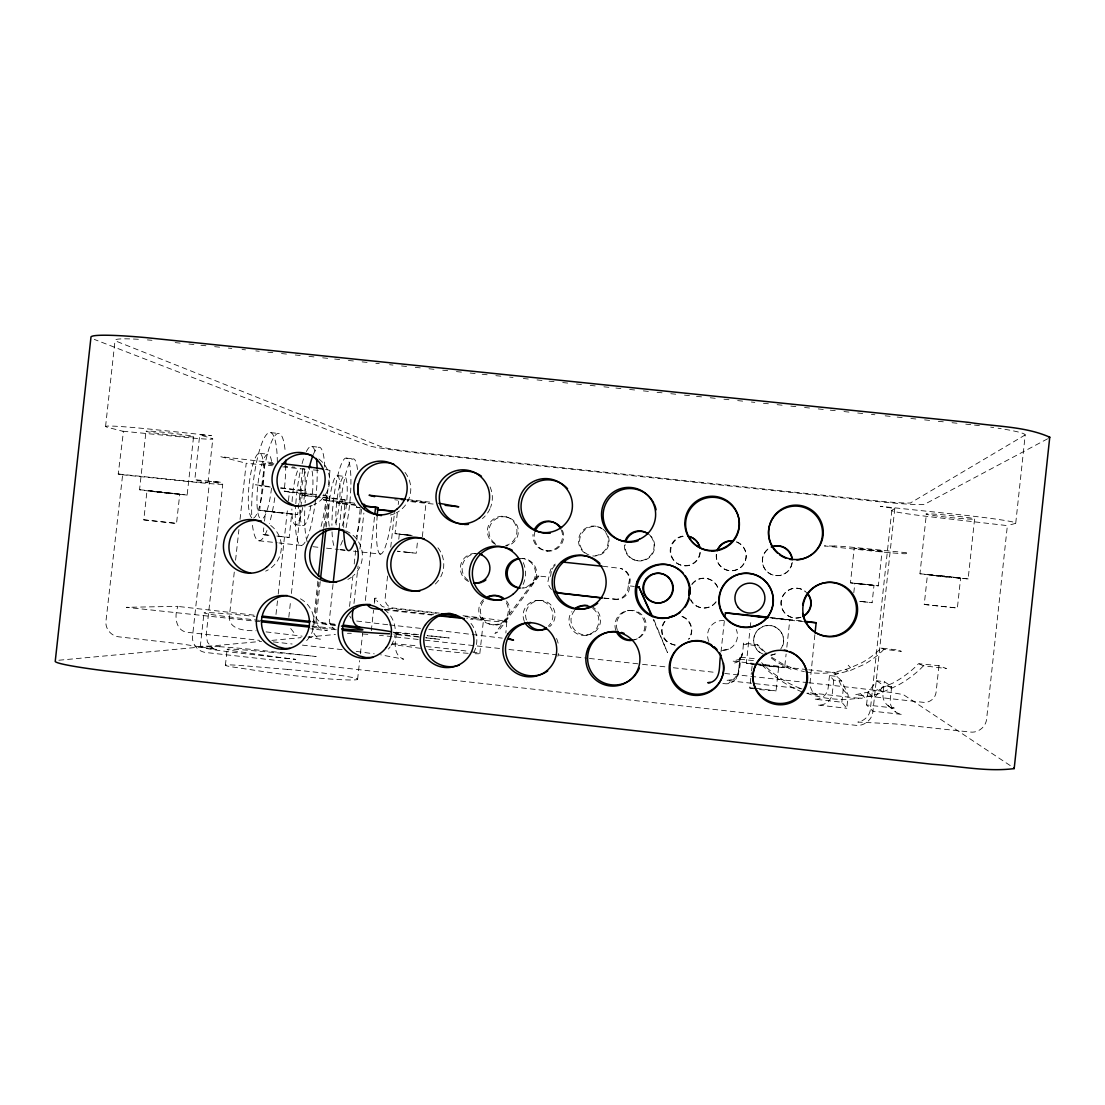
<?xml version="1.0" encoding="UTF-8"?>
<svg xmlns="http://www.w3.org/2000/svg" width="1105" height="1105" viewBox="0 0 1105 1105"><rect width="100%" height="100%" fill="white"/><g stroke="black" fill="none" stroke-linecap="round" stroke-linejoin="round"><path stroke-width="0.75" stroke-dasharray="5 3.75" d="M376.418 598.178L374.857 598.192L374.664 602.916M270.283 487.056L261.761 486.145L261.857 485.04A54.435 11.395 -84 0 1 274.358 436.475A54.435 11.395 -84 0 1 285.228 451.724M343.71 527.347A49.849 8.702 -84 0 1 344.636 505.607L345.174 499.999L304.607 495.648L304.704 494.626A49.794 9.544 -84 0 1 308.778 469.722M280.836 487.761L306.126 490.896L305.533 497.043A54.504 10.401 -84 0 0 305.118 502.789M355.893 505.261L340.616 503.618L340.699 502.692A45.885 8.108 -84 0 1 349.691 462.65A45.885 8.108 -84 0 1 357.509 469.832M720.985 652.005L724.3 621.355M722.863 683.387C737.933 686.854 740.889 667.903 740.24 657.144L738.223 673.346L740.24 657.144L755.212 658.787M765.309 652.364L757.629 644.616L743.513 643.069C742.657 649.947 743.582 661.343 734.438 663.028M755.903 664.989L746.331 663.442L750.019 629.339M750.198 627.64L751.124 619.118M753.569 688.788L749.729 687.987L751.386 672.627M751.566 670.928L752.312 664.105L754.066 664.105M759.508 689.589L776.055 690.915L778.638 667.019L762.022 664.809M760.558 665.569L784.633 667.682L786.111 654.022M786.843 647.199L789.799 619.891L775.42 618.151M814.868 634.726L809.772 685.68L812.299 691.385L817.355 695.086L815.131 694.272L818.045 694.976L807.714 693.042M829.496 675.583L828.142 688.056A12.597 12.542 25.2 0 1 814.274 699.147L841.844 702.214L846.789 708.277L848.212 695.073L841.679 681.012L837.01 676.412L829.496 675.583L833.736 680.128L841.679 681.012M833.736 680.128L832.314 693.318A13.315 13.246 25.5 0 1 817.659 705.018L846.789 708.277M861.499 584.117L850.463 582.832L854.206 548.191L882.08 551.174L878.337 585.843L866.431 584.655M841.844 702.214L843.184 689.727L837.01 676.412M853.806 592.75L854.814 583.302L859.98 583.785M860.464 601.424L872.107 602.708L873.986 585.374L869.594 584.821M866.555 704.962L867.908 692.476L876.79 680.818L884.318 681.647L891.68 686.55L890.257 699.755A13.384 13.288 20.4 0 0 902.122 714.438L872.909 711.192L866.555 704.962L894.194 708.043A12.652 12.569 20.2 0 1 882.978 694.147L884.318 681.647M891.818 510.344L870.367 709.327C869.925 715.267 864.58 721.013 857.853 722.076L895.078 723.927L970.383 732.062C978.132 733.071 985.84 727.007 986.599 719.189L1007.373 525.621L938.242 517.679A59.269 2.472 5.8 0 1 891.818 510.344L894.788 508.507L880.284 506.311L956.032 514.308A65.361 2.735 5.8 0 1 1015.357 523.425L1007.373 525.621M894.788 508.507L872.881 711.786C872.052 719.949 864.041 726.358 855.905 725.322L206.11 652.53C198.099 651.812 191.621 644.091 192.56 636.052L209.549 481.324L221.29 482.305L194.798 479.736L199.729 434.845L211.4 435.591L153.581 429.486A64.366 2.597 6.6 0 0 108 427.428L123.456 431.433L118.221 474.004L122.627 474.874L105.956 621.217C105.072 628.869 111.287 636.149 118.884 636.839L182.132 644.035L216.359 649.464L209.688 647.958L214.784 649.27L211.428 647.489L212.243 647.972L207.409 642.102L206.221 634.629L222.727 484.322M938.49 576.009L919.954 573.744L926.377 514.005M949.651 576.672L960.604 578.122L957.386 608.04L924.25 604.449L927.468 574.559L936.86 575.318M938.946 665.693L936.101 692.241C935.465 698.346 929.512 703.07 923.421 702.338L855.242 694.755L875.547 690.584L893.075 683.001A109.257 108.746 7.6 0 0 916.128 666.205L918.545 663.691L938.946 665.693L946.433 668.553L923.49 665.763L918.545 663.691M935.99 575.857L968.146 578.923L974.582 519.101A24.31 1.008 5.8 0 0 940.424 514.585A24.31 1.008 5.8 0 0 936.501 515.952A24.31 1.008 5.8 0 0 974.582 519.101M1015.744 523.093L1025.219 434.914A65.347 5.152 5.5 0 0 998.077 428.201M105.569 426.461L115.058 340.285M193.555 436.737A23.951 0.967 6.6 0 1 157.449 433.34A23.951 0.967 6.6 0 1 158.347 431.765A23.951 0.967 6.6 0 1 193.555 436.737L187.146 495.068L151.399 491.394L139.548 489.736L145.998 431.185M167.808 492.65L179.742 494.239L176.524 523.425L143.788 519.847L147.02 490.579L187.146 495.068M260.034 621.673L126.343 607.322L177.988 606.327C174.148 615.098 175.239 631.217 187.739 632.35L259.606 640.361M207.989 482.65L212.795 438.975M200.267 646.743L203.997 612.874M234.274 572.086L229.412 616.3C228.39 630.43 246.719 630.693 256.208 630.789M235.572 560.194L238.929 529.585M240.047 519.378L246.208 463.257L272.438 465.771M225.392 665.307L227.133 649.409M277.935 512.582L259.689 510.372L264.855 463.244L273.902 463.769M268.971 535.276L263.045 534.599L263.777 527.859M264.523 521.132L265.628 511.035L269.952 511.394M275.988 614.449L277.479 600.871M278.225 594.076L287.714 507.513M288.46 500.717L289.386 492.236L316.21 494.93M278.75 536.353L289.151 537.444L291.72 513.936L282.811 512.775M277.604 512.61L297.632 514.599L302.784 467.608M288.806 617.225L290.67 600.277M291.402 593.495L300.698 508.756M300.878 507.057L302.729 490.109M317.867 581.23L312.839 627.212C312.176 631.963 315.339 637.267 320.298 639.215L308.889 637.115M323.641 528.439L329.981 470.55M318.862 582.294L315.505 612.874C314.621 624.532 329.649 624.96 337.55 624.947M324.994 526.229L327.784 500.745L354.525 503.466M320.229 581.617L316.127 619.132C315.533 625.402 321.431 630.278 327.315 630.651L310.574 628.786M326.21 527.057L329.566 496.352L323.13 495.289M333.033 584.379L329.304 621.093L330.934 625.983L334.359 629.201M339.18 528.245L342.343 499.336L318.42 496.767M349.553 606.438L352.896 575.885M354.208 563.992L355.686 550.414M356.805 540.221L360.327 507.955M353.973 603.51L358.075 565.981M359.954 548.923L363.863 513.093M374.471 517.209L365.603 598.261A9.434 9.351 -85.8 0 0 365.658 600.719M357.592 679.395L359.65 660.597M360.396 653.759L362.647 633.248M371.308 630.706L373.545 610.167M374.305 603.33L374.857 598.192M387.579 576.037L385.175 598.123A8.964 8.881 -85.9 0 0 393.035 607.999L439.265 613.095M390.742 547.168L394.637 511.518M405.273 534.848L395.051 533.618L397.303 513.079M398.228 504.515L398.615 501.09M398.767 539.226L399.319 534.102L402.814 534.419M396.612 633.027C394.817 641.839 392.883 655.237 403.67 659.188L380.59 654.782M408.242 552.417L397.455 551.215L416.212 553.26L417.718 539.585M422.345 536.643L426.074 502.485L406.958 500.013M479.832 653.525L483.562 619.214M506.767 621.88L505.869 632.999M551.478 589.49A12.832 12.79 -84.2 0 1 547.956 581.465L550.138 571.133A12.763 12.721 -82.8 0 1 555.276 564.075M550.58 576.423L551.326 571.271M628.344 585.774L627.681 590.139A12.859 12.832 -87.2 0 1 616.203 599.38L617.709 599.338A12.707 12.694 -87.4 0 0 629.063 590.208L630.182 579.835A12.707 12.694 -84.6 0 0 621.065 568.467L620.278 568.315A12.79 12.763 -84.6 0 1 629.463 579.738L628.344 585.774L634.339 586.423M327.784 500.745L323.337 499.791L323.447 498.825A49.794 9.544 -84 0 0 323.931 494.073M326.514 495.648L325.809 501.477A54.504 10.401 -84 0 1 320.008 530.372M360.423 508.01L356.514 507.154L356.625 506.256M289.386 492.236L284.123 491.103L284.261 490.054A54.435 11.395 -84 0 0 285.725 464.791M315.505 500.303L315.008 504.308A49.78 9.71 -84 0 1 306.997 538.315M741.524 657.213L742.367 653.566L739.148 659.409L732.726 661.121L754.425 663.525M743.513 643.069L743.251 644.16L757.698 645.748L765.544 653.69M736.013 679.009L738.057 673.636L734.59 678.29L728.319 683.553M1025.219 434.914L910.465 502.955A37.708 1.74 5.9 0 1 876.569 500.855L418.436 452.498A37.114 1.699 6.4 0 1 382.551 447.249L115.707 341.003A64.366 4.89 7 0 1 140.238 339.401M537.817 575.926L494.902 633.593L497.374 632.281L502.844 625.361L538.909 576.023L537.817 575.926L549.296 577.155M891.68 686.55L883.724 685.666L874.331 697.987L867.908 692.476M881.017 648.055L883.959 649.284L901.321 651.342L897.536 649.975L881.017 648.055L879.152 650.002A84.256 83.911 8.2 0 1 861.389 662.959L847.922 668.815L836.886 671.674M883.959 649.284L882.052 651.259A86.204 85.859 8.1 0 1 863.875 664.533L850.132 670.583L834.731 674.506L832.604 672.42L808.763 669.782M923.49 665.763L921.004 668.345A112.558 112.033 7.6 0 1 897.26 685.653L879.318 693.553L860.892 698.429M1047.581 438.823L924.194 504.488A51.783 2.39 5.9 0 1 877.646 501.601L418.615 453.119A50.968 2.334 6.4 0 1 369.415 445.937L94.298 339.401M635.983 639.27L637.281 638.787M483.327 599.587A14.862 14.779 -88.7 0 0 484.805 622.308L491.918 625.099L499.501 623.924A14.862 14.779 -88.7 0 0 505.082 601.01M771 655.362L774.757 654.271A15.028 14.973 23.3 0 0 777.064 653.014M728.582 649.188L720.916 650.362A14.987 14.959 32.1 0 0 736.234 629.463M732.076 679.755L726.303 680.431L801.912 688.829M586.189 635.278L588.026 634.85M122.931 431.226L180.308 436.848A43.399 1.74 6.6 0 0 211.69 438.395L199.729 434.845M749.729 687.987L753.582 688.042M778.638 667.019L758.9 665.169M627.654 610.706L629.035 610.54M806.774 693.208L811.553 694.838A112.558 112.033 7.6 0 0 850.408 699.161L860.505 698.056M495.786 625.016L497.291 624.836M746.331 663.442L754.577 663.898M58.869 660.238L261.581 641.342M271.885 640.389L301.085 637.654M307.964 637.019L335.45 634.463M118.221 474.004L175.571 479.902A43.413 0.953 6.4 0 0 206.842 482.277L194.798 479.736M122.103 474.736L179.107 480.606A58.385 1.285 6.4 0 0 221.262 483.824L209.549 481.324M347.467 633.331L348.918 633.276A50.996 1.782 6 0 1 351.321 633.317M882.08 551.174L854.206 548.191M535.732 600.65L538.107 600.595M539.613 600.554L541.947 600.498M139.548 489.736L163.623 492.043M179.742 494.239L171.399 493.534M426.074 502.485L407.427 500.689M617.709 599.338L603.786 598.219M919.954 573.744L968.146 578.923M960.604 578.122L951.115 577.335M789.799 619.891L770.765 617.985M259.689 510.372L276.029 512.029M291.72 513.936L281.319 512.941M850.463 582.832L867.356 584.794M873.986 585.374L868.779 584.89M395.051 533.618L404.927 534.64M392.551 643.649L418.049 645.873M393.753 632.723L419.237 635.016M143.788 519.847L176.524 523.425M924.25 604.449L957.386 608.04M292.286 466.945L295.007 467.194M263.045 534.599L270.2 535.345M739.742 659.257L753.969 660.638M426.171 646.618L429.417 646.908A36.907 1.381 6.1 0 1 468.879 651.398M427.359 635.762L430.605 636.066A36.907 1.202 6.1 0 1 449.169 637.972L427.027 635.513M756.29 688.263L776.055 690.915M755.889 664.008L784.633 667.682M803.487 621.673L770.945 618.234M175.184 342.591L180.336 343.13M188.914 344.014L194.052 344.539M200.917 345.243L207.768 345.962M214.632 346.666L221.497 347.371M228.348 348.075L231.788 348.434M242.064 349.498L245.503 349.843M255.794 350.907L259.219 351.266M267.797 352.15L272.935 352.675M281.513 353.559L286.665 354.097M295.228 354.981L300.38 355.506M308.958 356.39L314.096 356.929M322.674 357.813L327.812 358.338M334.677 359.042L341.528 359.747M348.393 360.465L355.257 361.169M362.109 361.874L368.973 362.578M375.838 363.296L379.264 363.642M389.554 364.705L392.979 365.064M401.557 365.948L406.695 366.473M415.273 367.357L422.138 368.062M428.989 368.766L435.853 369.484M442.718 370.189L447.857 370.714M456.434 371.598L461.572 372.136M470.15 373.02L475.302 373.545M482.153 374.25L489.018 374.968M495.869 375.672L501.021 376.197M509.598 377.081L513.024 377.44M523.314 378.504L528.452 379.029M537.03 379.913L542.182 380.452M549.033 381.156L555.898 381.86M562.749 382.565L569.614 383.269M576.479 383.988L581.617 384.512M590.194 385.396L595.333 385.935M603.91 386.819L609.062 387.344M615.913 388.048L622.778 388.753M629.629 389.471L634.781 389.996M643.359 390.88L648.497 391.405M657.074 392.303L662.213 392.827M670.79 393.712L675.942 394.236M684.506 395.12L689.658 395.659M696.523 396.363L703.374 397.068M710.239 397.772L715.377 398.311M723.955 399.195L729.093 399.72M737.67 400.604L742.822 401.143M751.386 402.027L754.826 402.372M763.403 403.256L768.541 403.795M777.119 404.679L782.257 405.204M790.835 406.088L795.987 406.626M804.551 407.51L809.703 408.035M818.28 408.919L823.418 409.458M830.283 410.162L837.134 410.867M843.999 411.571L849.137 412.11M857.715 412.994L862.867 413.519M871.431 414.403L874.87 414.762M885.16 415.825L890.298 416.35M897.163 417.055L904.014 417.759M910.879 418.477L916.017 419.002M924.595 419.886L929.747 420.411M938.311 421.295L943.463 421.834M952.04 422.718L957.179 423.243M270.697 432.635L279.247 433.533M311.859 446.475L319.704 447.304M346.583 458.147L353.807 458.92M939.637 575.47L946.004 576.133M942.109 576.534L948.339 577.183M270.09 511.311L279.8 512.361M259.772 453.34L268.322 454.252M272.673 462.636L220.682 456.683L246.208 463.257M282.7 466.863L292.949 467.954A46.617 1.533 6.5 0 0 306.803 469.335M337.357 475.62L344.58 476.379M433.146 504.046L417.773 502.402A37.114 0.898 6.3 0 1 408.298 501.352M280.532 488.161L306.126 490.896M284.123 491.103L316.348 494.557M322.895 495.648L329.566 496.352M316.707 496.587L299.51 494.515L304.607 495.648M323.337 499.791L355.465 503.245M347.26 504.032L336.307 502.665L355.589 504.93M356.514 507.154L359.94 507.513M403.201 534.406L410.107 535.373M861.403 583.882L865.063 584.269M965.756 424.127L974.292 425.052A65.347 5.152 5.5 0 1 982.69 426.06M864.856 584.296L868.668 584.669M860.187 584.02L863.944 584.379M406.668 534.779L410.273 535.165M407.179 535.096L410.742 535.483M295.367 524.765L303.198 525.621M602.847 566.23L621.065 568.467M859.635 601.382L862.093 601.645M862.977 601.7L872.107 602.708M258.832 540.759L277.258 542.762M278.93 542.942L304.428 545.773M312.908 546.699L319.704 547.431M326.5 548.177L338.392 549.461M340.078 549.655L348.572 550.566M339.981 549.696L345.036 550.249M353.476 551.16L380.465 554.088A45.94 7.39 -83.9 0 0 391.861 515.938M603.731 597.998L615.582 599.297M284.358 466.117L287.632 466.476M269.054 486.504L255.628 484.791L261.761 486.145M169.286 493.438L157.076 492.07M276.858 536.063L289.151 537.444M407.911 552.334L416.212 553.26M770.323 617.364L802.161 620.955M436.351 613.289L415.908 611.037A36.907 0.829 6.1 0 0 389.001 608.316L382.22 606.507L376.722 600.568M433.602 614.684L405.093 611.535A36.907 0.829 6.1 0 1 383.891 609.021M384.112 609.794L431.917 615.071M756.096 663.704L791.152 667.586L783.542 664.478L770.696 656.702M807.175 669.602L791.291 667.848L797.244 669.879A84.256 83.911 8.2 0 0 804.385 671.633M387.731 624.726L354.829 620.817M389.443 624.919L421.972 628.51M428.823 629.27L502.25 638.138M254.053 615.167L177.601 606.383M312.204 621.604L325.878 623.123A88.151 2.859 6 0 1 337.398 624.436M312.936 622.764L319.746 623.524A53.634 1.74 6 0 1 337.205 625.568M418.519 634.574L413.408 634.008A36.907 1.202 6.1 0 0 394.803 632.101M419.278 637.102L402.496 635.237A36.907 1.202 6.1 0 1 393.159 634.16M425.991 637.847L439.403 639.325A36.907 1.202 6.1 0 1 425.674 637.709M259.399 620.375L246.028 618.897A53.717 1.727 5.9 0 1 211.994 614.587L206.193 613.551A53.731 1.727 5.9 0 1 218.472 613.151L229.136 613.979A53.717 1.727 5.9 0 1 255.034 616.397M418.173 639.436L398.504 637.267A50.996 1.782 6 0 0 379.402 635.361M425.024 640.196L502.084 648.746M508.935 649.505L556.892 654.823M558.605 655.016L587.722 658.249M589.435 658.442L640.803 664.133M642.516 664.326L666.495 666.992M673.346 667.752L716.151 672.503M724.714 673.442L806.912 682.572M808.625 682.752L857.535 688.194A51.811 1.823 6.4 0 1 903.697 694.852L1012.277 766.925M858.792 698.263L806.83 692.49M867.328 584.559L878.337 585.843M409.775 535.165L412.179 535.428M403.712 534.71L407.648 535.11M266.07 631.894L302.121 636.162M273.294 641.895L292.121 643.994M302.383 645.127L342.964 649.754M279.441 512.402L297.632 514.599M859.234 583.868L854.814 583.302M274.606 512.195L265.628 511.035M403.118 534.599L399.319 534.102M934.65 575.567L927.468 574.559M155.128 491.711L147.02 490.579M834.676 672.738L838.46 673.207M356.211 651.398L374.236 653.829M418.312 636.756L393.2 633.4M420.439 648.331L391.999 644.436M273.446 464.777L264.855 463.244M523.577 558.619L522.237 558.398A14.862 14.807 -82.9 0 1 522.886 587.874M754.066 664.492L752.312 664.105M546.119 550.801L547.334 551.05M337.978 503.037L340.616 503.618M342.343 499.336L345.174 499.999M674.879 645.279L667.682 642.461A14.945 14.931 52.1 0 1 664.45 621.59M633.828 559.752L634.519 559.959M507.54 517.251L508.963 517.706M800.393 688.387C785.738 682.876 772.478 673.884 761.607 662.655M598.786 527.03L599.697 527.43M790.987 669.285L777.658 662.572L768.859 656.342M802.161 691.951C787.036 685.777 773.196 676.481 761.815 664.727M887.771 685.597L891.79 688.318M876.79 680.818L883.724 685.666M293.806 632.461L288.999 626.397M879.055 689.271L882.854 692.144M845.836 669.409L848.046 671.191M888.089 705.667L895.672 711.938M860.892 694.064L864.649 697.545M835.96 674.271L833.888 672.254L826.347 673.097A84.256 83.911 8.2 0 1 805.835 671.895M843.184 689.727L848.212 695.073M848.198 665.21L850.588 667.793M349.719 616.093L350.934 618.082M787.312 666.094L788.197 668M653.911 619.739L667.517 652.668L653.248 619.546M757.629 644.616L757.698 645.748M463.036 615.72A60.637 1.367 6.1 0 1 506.974 621.673A60.637 1.367 6.1 0 1 470.44 619.118M465.053 616.521A36.907 0.829 6.1 0 1 466.835 618.137M472.042 651.867A36.907 1.381 6.1 0 1 475.122 653.718M468.161 653.317A36.907 1.381 6.1 0 1 428.809 649.409M325.533 469.459A46.617 1.533 6.5 0 1 327.398 470.854M318.323 470.329A46.617 1.533 6.5 0 1 309.331 469.57M313.337 454.528A49.794 9.544 -84 0 1 324.829 468.796M380.576 554.102A45.94 7.39 -83.9 0 1 377.206 515.814M346.031 527.679A45.871 8.246 -84 0 0 348.821 511.311L349.525 505.496A45.871 8.246 -84 0 0 346.418 458.105A45.871 8.246 -84 0 0 333.337 501.905L332.743 507.982A45.871 8.246 -84 0 0 331.914 525.345M342.55 540.552A45.871 8.246 -84 0 1 340.091 546.229M333.821 545.483A45.871 8.246 -84 0 1 331.983 530.483M147.393 339.912A64.366 4.89 7 0 1 151.965 340.285M592.736 608.385A14.973 14.931 84.2 0 1 595.968 629.325A14.973 14.931 84.2 0 1 575.097 632.557A14.973 14.931 84.2 0 1 571.865 611.618M615.775 630.347A15 14.973 74.1 0 1 625.955 611.065A15 14.973 74.1 0 1 644.588 622.405A15 14.973 74.1 0 1 632.226 640.361M524.378 621.452A14.959 14.904 88.8 0 1 530.469 602.529A14.959 14.904 88.8 0 1 549.889 606.41A14.959 14.904 88.8 0 1 548.301 626.245M437.939 547.79A26.658 26.465 -82.3 0 1 441.53 553.743M442.055 555.028A26.658 26.465 -82.3 0 1 439.417 579.117M438.63 580.263A26.658 26.465 -82.3 0 1 433.851 585.291M345.589 530.87A26.603 26.34 -81.9 0 1 350.202 533.218M352.978 535.262A26.603 26.34 -81.9 0 1 353.545 575.498M351.404 577.238A26.603 26.34 -81.9 0 1 347.854 579.421M318.862 459.003A26.561 26.271 -76.6 0 1 313.848 504.736M312.259 505.386A26.561 26.271 -76.6 0 1 308.944 506.38M681.896 616.493A14.945 14.931 52.1 0 1 688.553 639.27M708.844 641.494A14.987 14.959 32.1 0 1 724.176 620.609M759.839 652.627A15.028 14.973 23.3 0 1 756.331 632.032A15.028 14.973 23.3 0 1 776.843 627.985A15.028 14.973 23.3 0 1 781.539 648.345M397.607 500.109A37.114 0.898 6.3 0 1 394.761 499.75M495.648 544.447A14.862 14.779 -76.3 0 1 491.352 521.021A14.862 14.779 -76.3 0 1 514.93 523.563A14.862 14.779 -76.3 0 1 505.689 545.525M561.299 529.986A14.876 14.821 -74.8 0 1 550 550.704A14.876 14.821 -74.8 0 1 533.011 534.419M584.628 552.956A14.89 14.862 -71.9 0 1 581.423 532.14A14.89 14.862 -71.9 0 1 602.197 528.894M605.761 532.624A14.89 14.862 -71.9 0 1 595.678 555.635M650.817 536.491A14.918 14.89 -63.8 0 1 643.4 560.152A14.918 14.89 -63.8 0 1 624.408 544.254M699.976 552.39A14.945 14.931 -32.1 0 1 683.954 565.677A14.945 14.931 -32.1 0 1 670.21 550.055A14.945 14.931 -32.1 0 1 685.432 535.856M736.579 541.795A14.973 14.945 -5.7 0 1 745.557 559.904A14.973 14.945 -5.7 0 1 728.278 570.415A14.973 14.945 -5.7 0 1 716.275 554.144M792.257 562.321A15.014 14.973 0.9 0 1 770.13 573.854A14.931 14.89 0.9 0 1 767.837 549.323M767.906 549.047A15.014 14.973 0.9 0 0 770.13 573.854A14.931 14.89 0.9 0 0 792.036 562.5M801.001 617.336A15.042 14.987 11.9 0 1 781.276 600.871A15.042 14.987 11.9 0 1 805.006 591.051M715.888 601.935A14.959 14.945 20.7 0 1 690.708 600.291M691.744 584.283A14.959 14.945 20.7 0 1 718.347 589.545M468.603 581.562A14.848 14.766 -82.4 0 1 475.454 553.398M384.485 609.601A26.644 26.41 -88.6 0 1 390.921 645.721M390.134 646.867A26.644 26.41 -88.6 0 1 388.394 649.022M270.684 525.441A26.534 26.216 -81.7 0 1 265.67 571.147M407.469 499.557A33.661 0.815 6.3 0 1 432.608 502.499M300.45 598.799A26.575 26.285 -87 0 1 304.207 642.848M556.533 638.428A26.769 26.644 83.3 0 1 558.481 645.14M558.453 653.511A26.769 26.644 83.3 0 1 557.859 656.26M470.992 623.4A26.713 26.534 88.6 0 1 473.893 652.364M523.273 562.597A26.727 26.589 -83 0 1 521.905 586.852M490.109 486.987A26.686 26.52 -73.5 0 1 490.551 507.416M490.026 508.687A26.686 26.52 -73.5 0 1 482.429 518.577M404.983 472.388A26.631 26.396 -75.4 0 1 396.225 512.858M394.982 513.452A26.631 26.396 -75.4 0 1 388.366 515.413M648.621 534.157A14.835 14.807 -63.7 0 1 653.179 552.666A14.835 14.807 -63.7 0 1 635.748 560.387A14.835 14.807 -63.7 0 1 625.154 544.558M700.294 552.638A14.848 14.848 -31.6 0 1 685.224 565.898A14.848 14.848 -31.6 0 1 670.721 552.058A14.848 14.848 -31.6 0 1 683.249 536.381M736.676 542.113A14.89 14.862 -5.6 0 1 745.613 560.111A14.89 14.862 -5.6 0 1 728.43 570.553A14.89 14.862 -5.6 0 1 716.51 554.379M774.646 653.925A14.931 14.89 23.2 0 1 770.903 655.016M763.223 654.174A14.931 14.89 23.2 0 1 755.212 633.69A14.931 14.89 23.2 0 1 776.345 627.557A14.931 14.89 23.2 0 1 780.669 649.105M675.348 644.989A14.862 14.848 51.9 0 1 667.641 618.634M682.31 616.369A14.862 14.848 51.9 0 1 688.94 639.008M506.518 600.982A14.779 14.697 -88.7 0 1 504.267 621.756A14.779 14.697 -88.7 0 1 483.603 619.491A14.779 14.697 -88.7 0 1 485.855 598.717M494.943 543.411A14.766 14.697 -76.3 0 1 494.446 519.985A14.766 14.697 -76.3 0 1 517.099 525.51A14.766 14.697 -76.3 0 1 505.869 546.077M552.127 569.199A12.694 12.652 -82.8 0 1 556.437 564.268M562.417 530.359A14.793 14.738 -74.8 0 1 549.268 551.133A14.793 14.738 -74.8 0 1 535.193 531.022M588.993 555.042A14.807 14.766 -71.8 0 1 581.092 534.723A14.807 14.766 -71.8 0 1 602.004 528.563M603.081 529.281A14.807 14.766 -71.8 0 1 605.858 531.947M608.33 536.45A14.807 14.766 -71.8 0 1 592.75 555.967M800.724 617.198A14.945 14.904 11.9 0 1 782.409 609.49A14.945 14.904 11.9 0 1 787.934 590.471A14.945 14.904 11.9 0 1 807.534 593.758M716.123 601.894A14.876 14.862 20.5 0 1 690.515 599.103M692.117 584.338A14.876 14.862 20.5 0 1 718.803 590.844M519.737 558.702A14.779 14.71 -82.9 0 1 536.671 572.335A14.779 14.71 -82.9 0 1 521.657 588.095M468.064 580.305A14.766 14.683 -82.4 0 1 478.341 553.716M617.281 629.974A14.835 14.807 73.8 0 1 627.35 610.899A14.835 14.807 73.8 0 1 645.79 622.101A14.835 14.807 73.8 0 1 633.566 639.864M591.106 606.396A14.821 14.779 84.1 0 1 598.413 627.889A14.821 14.779 84.1 0 1 576.037 631.342A14.821 14.779 84.1 0 1 576.506 608.648M526.408 619.974A14.793 14.738 88.7 0 1 534.033 601.852A14.793 14.738 88.7 0 1 552.845 607.349A14.793 14.738 88.7 0 1 549.586 626.756M251.774 517.789A32.639 7.072 -84 0 1 252.078 467.401A32.639 7.072 -84 0 1 263.888 469.224A32.639 7.072 -84 0 1 253.597 518.065M303.82 468.299A29.863 5.926 -84 0 1 303.53 502.678M302.701 507.485A29.863 5.926 -84 0 1 295.712 524.778A29.863 5.926 -84 0 1 291.872 508.977M292.079 501.615A29.863 5.926 -84 0 1 298.516 468.589M329.276 526.242A27.515 5.028 -84 0 1 332.149 485.648A27.515 5.028 -84 0 1 339.912 484.183A27.515 5.028 -84 0 1 334.995 525.151M362.854 633.98A50.996 1.782 6 0 1 367.924 634.367M990.66 427.11A65.347 5.152 5.5 0 1 993.699 427.538M336.224 524.93A27.528 4.945 -84 0 1 340.16 483.797A27.528 4.945 -84 0 1 347.205 487.706A27.528 4.945 -84 0 1 341.431 527.817M259.537 517.748A32.639 6.962 -84 0 1 260.518 469.183A32.639 6.962 -84 0 1 272.037 465.039M271.499 488.189A32.639 6.962 -84 0 1 261.208 519.129M393.159 632.129A88.151 2.859 6 0 1 393.587 633.828M336.279 629.767A88.151 2.859 6 0 1 311.237 627.281M334.166 628.289A53.634 1.74 6 0 1 310.878 626.052M277.341 462.332A54.421 11.603 -84 0 0 267.355 433.685A54.421 11.603 -84 0 0 253.1 484.101L252.41 491.352A54.421 11.603 -84 0 0 251.885 518.176M274.8 497.733A54.421 11.603 -84 0 1 269.33 523.59M266.968 530.497A54.421 11.603 -84 0 1 252.313 523.742M307.218 541.795A54.504 10.401 -84 0 1 304.952 505.62M361.584 509.308A49.849 8.702 -84 0 1 356.169 536.947M306.375 451.572A49.78 9.71 -84 0 1 315.809 454.597M317.121 467.981A49.78 9.71 -84 0 1 315.781 498.01M305.104 542.072A49.78 9.71 -84 0 1 295.615 506.919M295.822 503.673A49.78 9.71 -84 0 1 296.071 500.385L296.706 493.769A49.78 9.71 -84 0 1 300.795 468.879M302.107 463.603A49.78 9.71 -84 0 1 304.441 456.144M312.08 471.034A29.863 5.829 -84 0 1 312.093 497.195M310.864 505.952A29.863 5.829 -84 0 1 303.792 525.552A29.863 5.829 -84 0 1 299.8 509.833M300.007 502.471A29.863 5.829 -84 0 1 306.403 469.432M738.762 670.749L737.491 676.329L738.762 670.749M834.192 546.05L824.385 545.911L866.348 550.401A37.708 0.925 6 0 0 905.63 553.702L908.448 552.928L869.815 549.005A34.2 0.829 6 0 0 834.192 546.05M219.895 646.729L214.826 646.439A53.717 2.486 5.8 0 0 202.464 647.613L208.237 648.801A53.717 2.486 5.8 0 0 242.244 653.387L295.726 659.367A53.648 2.5 5.9 0 1 270.476 656.19L235.738 651.163A26.852 1.243 5.8 0 1 245.835 650.072L289.165 653.842A53.648 2.5 5.9 0 1 316.141 656.522L265.007 650.817A53.717 2.486 5.8 0 0 225.489 647.116L219.895 646.729M287.452 669.409L244.108 665.776A26.852 1.423 5.8 0 0 233.97 667.171L268.695 672.379A53.648 2.873 5.8 0 0 337.301 679.478A53.648 2.873 5.8 0 0 351.266 677.268A53.648 2.873 5.8 0 0 287.48 669.409"/><path stroke-width="1.5" d="M363.918 505.828L377.965 507.637L377.454 512.789A45.94 7.39 -83.9 0 0 377.206 515.814M720.612 655.417C718.678 664.133 721.772 677.462 711.689 682.116L707.794 682.71L710.322 682.71M724.852 616.245L725.681 612.833L768.873 617.212M815.048 633.013L816.153 622.764L806.125 621.424M1014.183 768.597L1049.75 437.193C1024.832 426.116 995.439 426.71 968.615 422.359L145.777 337.605A88.4 6.713 7 0 0 90.955 337.301L55.25 661.163A88.483 5.124 5.6 0 0 109.05 671.315L932.04 764.259C959.195 766.083 987.152 772.091 1014.183 768.597L1013.713 767.878M318.42 576.119L323.461 530.151M320.602 578.205L325.837 530.455M333.227 582.68L339.18 528.245M353.42 608.634C351.5 615.305 351.57 624.96 359.76 627.17M364.429 507.982L364.802 504.571L362.233 503.963M374.83 513.825L375.576 507.071M1049.087 438.008L1049.75 437.193M459.39 665.044C451.199 668.29 441.738 666.619 434.61 661.646A26.713 26.534 88.6 0 1 446.268 613.731M816.153 622.764L804.785 621.797M290.021 648.414L284.883 648.524L278.211 646.867L272.203 643.524A26.575 26.285 -87 0 1 287.231 595.526M372.841 657.434L365.948 657.572L359.249 655.914L353.213 652.558A26.644 26.41 -88.6 0 1 370.023 604.476M561.52 561.948L602.032 566.216M562.638 562.141L564.752 562.183M652.53 616.618L638.828 586.907L651.881 616.438M401.377 499.501L403.877 499.722M765.585 617.073L751.497 615.706L765.765 617.433M405.797 499.377L369.056 495.233L374.609 496.67M445.108 505.33L458.768 506.794L445.577 504.474A33.661 0.815 6.3 0 0 438.865 503.341M364.388 506.173L377.965 507.637M377.04 509.35L392.455 511.007M377.813 509.709L394.637 511.518M635.831 586.589L639.422 586.962M602.032 597.819L559.282 592.957A12.694 12.652 -84.3 0 1 555.345 591.023M602.073 598.026L557.141 592.929A12.832 12.79 -84.2 0 1 555.069 592.128M767.92 617.902L725.225 612.833M447.815 614.035L454.666 614.794M441.461 613.855L451.683 614.974A36.907 0.829 6.1 0 1 456.324 615.499M382.413 609.601L373.877 608.662A9.434 9.351 -85.8 0 1 367.606 605.195M262.603 616.107L310.491 621.424M309.524 622.391L268.612 617.847A53.731 1.727 5.9 0 0 261.857 617.115M261.07 620.568L299.51 624.836A53.634 1.74 6 0 0 309.441 625.9M261.747 621.853L292.59 625.278A88.151 2.859 6 0 0 309.524 627.101M508.424 639.104L513.521 640.182L509.129 638.497M715.722 648.649L713.692 647.544A14.987 14.959 32.1 0 1 710.874 644.837M464.376 618.524A60.637 1.367 6.1 0 1 438.754 615.817M459.597 617.446A36.907 0.829 6.1 0 1 442 615.609M282.037 463.658A46.617 1.533 6.5 0 1 322.55 468.948M285.684 460.177A54.435 11.395 -84 0 1 285.725 463.23M309.096 468.354A49.794 9.544 -84 0 1 312.853 455.716A26.561 26.271 -76.6 0 0 278.004 473.423A26.561 26.271 -76.6 0 0 298.695 506.629M358.048 483.603A45.885 8.108 -84 0 1 357.619 494.612M617.239 631.632A26.852 26.769 70.6 0 0 598.537 679.92C606.217 685.39 616.452 686.537 625.154 682.89A26.852 26.769 70.6 0 0 635.969 674.216M621.383 632.419A26.852 26.769 70.6 0 1 624.035 633.303M639.325 668.069A26.852 26.769 70.6 0 1 636.756 673.069M336.569 582.266A26.603 26.34 -81.9 0 1 309.966 551.961A26.603 26.34 -81.9 0 1 343.973 530.303M795.904 654.947A27.045 26.948 28.1 0 1 790.89 701.385C782.105 705.045 771.787 703.885 764.011 698.388A27.045 26.948 28.1 0 1 766.511 653.248M784.246 650.058A27.045 26.948 28.1 0 1 787.022 650.665M789.716 651.549A27.045 26.948 28.1 0 1 794.744 654.132M575.608 608.026A14.973 14.931 84.2 0 1 589.324 606.507M632.226 640.361A15 14.973 74.1 0 1 616.245 631.563M546.284 627.861A14.959 14.904 88.8 0 1 524.944 622.612M419.928 591.037A26.658 26.465 -82.3 0 1 390.921 562.362A26.658 26.465 -82.3 0 1 424.265 538.784M250.559 573.012A26.534 26.216 -81.7 0 1 229.508 541.478A26.534 26.216 -81.7 0 1 261.415 521.09M668.18 617.999A14.945 14.931 52.1 0 1 674.202 615.651M487.595 596.728A14.862 14.779 -88.7 0 1 502.292 598.33M534.447 529.475A14.876 14.821 -74.8 0 1 560.732 528.825M625.32 540.469A14.918 14.89 -63.8 0 1 648.013 533.798M688.014 536.132A14.945 14.931 -32.1 0 1 699.631 547.21M717.2 550.345A14.973 14.945 -5.7 0 1 732.767 540.884M771.249 547.016A15.014 14.973 0.9 0 1 792.161 558.412M807.838 593.758A15.042 14.987 11.9 0 1 803.39 616.286M689.037 595.388A14.959 14.945 20.7 0 1 689.879 587.694M519.019 587.971A14.862 14.807 -82.9 0 1 518.369 558.495M480.482 554.392A14.848 14.766 -82.4 0 1 473.52 582.998M723.554 663.414A26.934 26.865 45.2 0 1 707.822 692.117C699.078 695.777 688.802 694.617 681.081 689.133A26.934 26.865 45.2 0 1 705.363 641.936M706.675 642.406A26.934 26.865 45.2 0 1 711.689 644.989M713.954 646.646A26.934 26.865 45.2 0 1 717.021 649.574M719.576 652.931A26.934 26.865 45.2 0 1 720.985 655.389M530.842 622.46A26.769 26.644 83.3 0 0 516.38 670.763C524.019 676.219 534.212 677.365 542.873 673.719A26.769 26.644 83.3 0 0 547.721 670.942M447.635 613.551A26.713 26.534 88.6 0 1 450.426 613.413M508.562 548.481A26.727 26.589 -83 0 1 512.319 550.29M501.601 599.987A26.727 26.589 -83 0 1 472.512 570.525A26.727 26.589 -83 0 1 507.264 548.011M591.727 606.838A26.782 26.713 -84.9 0 1 558.011 596.037A26.782 26.713 -84.9 0 1 564.6 561.174A26.782 26.713 -84.9 0 1 599.918 563.44M597.695 603.206A26.782 26.713 -84.9 0 1 592.984 606.244M672.917 616.397A26.852 26.838 76.2 0 1 639.643 603.813A26.852 26.838 76.2 0 1 648.069 569.241A26.852 26.838 76.2 0 1 683.387 573.398M685.141 575.567A26.852 26.838 76.2 0 1 687.932 580.457M688.47 581.741A26.852 26.838 76.2 0 1 690.073 594.2M689.285 598.344A26.852 26.838 76.2 0 1 688.415 601.01M687.876 602.308A26.852 26.838 76.2 0 1 685.045 607.17M680.197 612.239A26.852 26.838 76.2 0 1 674.202 615.872M802.644 605.029A27.1 26.976 11.8 0 1 841.748 585.374A27.1 26.976 11.8 0 1 848.488 628.524A27.1 26.976 11.8 0 1 805.214 621.493M804.606 620.223A27.1 26.976 11.8 0 1 802.617 613.455M770.24 542.61A27.031 26.934 -4.6 0 1 788.583 506.974A27.031 26.934 -4.6 0 1 822.203 528.867A27.031 26.934 -4.6 0 1 796.829 559.904M792.589 559.779A27.031 26.934 -4.6 0 1 789.799 559.337M785.738 558.122A27.031 26.934 -4.6 0 1 779.55 554.751M777.354 552.983A27.031 26.934 -4.6 0 1 770.779 543.909M709.59 550.856A26.907 26.865 -22.9 0 1 687.421 514.46A26.907 26.865 -22.9 0 1 728.388 502.457A26.907 26.865 -22.9 0 1 729.355 545.069M728.236 545.911A26.907 26.865 -22.9 0 1 723.347 548.715M722.048 549.254A26.907 26.865 -22.9 0 1 710.985 550.981M638.055 540.842A26.824 26.755 -57.6 0 1 604.863 524.889A26.824 26.755 -57.6 0 1 619.09 490.827A26.824 26.755 -57.6 0 1 653.787 503.189M654.381 504.46A26.824 26.755 -57.6 0 1 656.108 509.806M550.331 533.149A26.755 26.644 -69.4 0 1 522.831 496.946A26.755 26.644 -69.4 0 1 567.542 488.686M462.926 524.35A26.686 26.52 -73.5 0 1 441.116 488.244A26.686 26.52 -73.5 0 1 481.504 476.255M468.479 524.35A26.686 26.52 -73.5 0 1 464.293 524.461M381.474 515.593A26.631 26.396 -75.4 0 1 358.738 482.899A26.631 26.396 -75.4 0 1 393.946 464.293M688.401 536.477A14.848 14.848 -31.6 0 1 699.962 547.5M717.421 550.608A14.89 14.862 -5.6 0 1 732.905 541.188M626.079 540.787A14.835 14.807 -63.7 0 1 647.558 533.453M486.891 597.957A14.779 14.697 -88.7 0 1 503.742 598.316M535.193 531.022A14.793 14.738 -74.8 0 1 560.428 527.071M772.367 546.823A14.931 14.89 0.9 0 1 791.954 558.619M807.534 593.758A14.945 14.904 11.9 0 1 803.1 616.162M520.372 588.012A14.779 14.71 -82.9 0 1 519.737 558.702M670.721 579.89A14.835 14.835 83.6 0 1 659.823 602.916A14.835 14.835 83.6 0 1 644.74 582.39A14.835 14.835 83.6 0 1 669.962 578.84M479.598 553.909A14.766 14.683 -82.4 0 1 482.056 554.627M485.924 579.904A14.766 14.683 -82.4 0 1 482.65 581.907M481.462 582.363A14.766 14.683 -82.4 0 1 478.976 582.984M477.705 583.122A14.766 14.683 -82.4 0 1 475.136 583.067M632.281 640.002A14.835 14.807 73.8 0 1 617.75 631.176M546.284 628.759A14.793 14.738 88.7 0 1 527.43 622.322M576.506 608.648A14.821 14.779 84.1 0 1 587.363 605.471M389.609 633.773A88.151 2.859 6 0 1 342.854 630.375M343.779 625.181A88.151 2.859 6 0 1 391.322 631.756M341.473 626.107A53.634 1.74 6 0 1 341.68 628.925M354.885 541.036A49.849 8.702 -84 0 1 343.807 531.837M316.417 458.465A49.78 9.71 -84 0 1 317.121 467.981M308.93 466.296A29.863 5.829 -84 0 1 311.058 467.691M587.667 649.105A27.128 27.045 70.8 0 0 617.004 685.791A27.128 27.045 70.8 0 0 633.98 642.046A27.128 27.045 70.8 0 0 587.667 649.105M386.322 647.378A26.921 26.686 -88.6 0 0 367.716 604.697A26.921 26.686 -88.6 0 0 340.381 642.323A26.921 26.686 -88.6 0 0 386.322 647.378M348.296 576.175A26.879 26.617 -81.9 0 0 341.293 530.193A26.879 26.617 -81.9 0 0 305.339 559.42A26.879 26.617 -81.9 0 0 348.296 576.175M755.268 688.47A27.335 27.224 28.2 0 0 802.299 693.691A27.335 27.224 28.2 0 0 783.183 650.458A27.335 27.224 28.2 0 0 755.268 688.47M315.187 500.109A26.838 26.534 -76.6 0 0 308.212 454.224A26.838 26.534 -76.6 0 0 272.327 483.479A26.838 26.534 -76.6 0 0 315.187 500.109M430.494 585.167A26.948 26.741 -82.3 0 0 423.436 539.06A26.948 26.741 -82.3 0 0 387.316 568.357A26.948 26.741 -82.3 0 0 430.494 585.167M266.498 567.238A26.81 26.492 -81.7 0 0 259.551 521.353A26.81 26.492 -81.7 0 0 223.735 550.525A26.81 26.492 -81.7 0 0 266.498 567.238M738.237 607.488A15 14.959 13.6 0 0 763.9 603.537A15 14.959 13.6 0 0 747.615 583.33A15 14.959 13.6 0 0 738.237 607.488M645.803 579.282A14.931 14.918 84 0 0 656.232 602.943A14.931 14.918 84 0 0 671.495 582.086A14.931 14.918 84 0 0 645.803 579.282M425.508 624.601A26.99 26.81 88.7 0 0 444.155 667.42A26.99 26.81 88.7 0 0 471.655 629.753A26.99 26.81 88.7 0 0 425.508 624.601M304.303 638.248A26.865 26.561 -87 0 0 285.794 595.678A26.865 26.561 -87 0 0 258.584 633.22A26.865 26.561 -87 0 0 304.303 638.248M725.184 617.156A26.962 26.907 14.9 0 0 771.331 610.057A26.962 26.907 14.9 0 0 742.049 573.702A26.962 26.907 14.9 0 0 725.184 617.156M637.143 581.423A27.142 27.128 77.2 0 0 666.55 618.068A27.142 27.128 77.2 0 0 683.567 574.269A27.142 27.128 77.2 0 0 637.143 581.423M724.88 617.391A27.252 27.197 14.9 0 0 771.511 610.209A27.252 27.197 14.9 0 0 741.925 573.467A27.252 27.197 14.9 0 0 724.88 617.391M779.826 554.337A27.321 27.211 -4.7 0 0 823.101 535.248A27.321 27.211 -4.7 0 0 784.895 507.457A27.321 27.211 -4.7 0 0 779.826 554.337M808.86 626.576A27.39 27.266 11.8 0 0 855.726 619.38A27.39 27.266 11.8 0 0 825.974 582.556A27.39 27.266 11.8 0 0 808.86 626.576M479.584 517.748A26.962 26.796 -73.5 0 0 472.498 471.628A26.962 26.796 -73.5 0 0 436.295 501.007A26.962 26.796 -73.5 0 0 479.584 517.748M639.505 539.24A27.1 27.045 -57.8 0 0 644.533 492.581A27.1 27.045 -57.8 0 0 601.673 511.629A27.1 27.045 -57.8 0 0 639.505 539.24M508.093 633.731A27.059 26.934 83.4 0 0 526.85 676.661A27.059 26.934 83.4 0 0 554.448 638.911A27.059 26.934 83.4 0 0 508.093 633.731M562.362 526.629A27.031 26.921 -69.5 0 0 555.221 480.399A27.031 26.921 -69.5 0 0 518.867 509.833A27.031 26.921 -69.5 0 0 562.362 526.629M702.241 548.729A27.197 27.142 -23.3 0 0 738.914 519.184A27.197 27.142 -23.3 0 0 695.004 502.264A27.197 27.142 -23.3 0 0 702.241 548.729M397.192 508.908A26.907 26.672 -75.4 0 0 390.162 462.912A26.907 26.672 -75.4 0 0 354.125 492.222A26.907 26.672 -75.4 0 0 397.192 508.908M600.927 598.164A27.073 26.99 -84.8 0 0 582.045 555.276A27.073 26.99 -84.8 0 0 554.448 593.136A27.073 26.99 -84.8 0 0 600.927 598.164M513.079 594.2A27.003 26.865 -83 0 0 505.966 547.983A27.003 26.865 -83 0 0 469.694 577.335A27.003 26.865 -83 0 0 513.079 594.2M669.492 672.323A27.224 27.155 45.4 0 0 713.402 689.465A27.224 27.155 45.4 0 0 706.206 642.917A27.224 27.155 45.4 0 0 669.492 672.323"/></g></svg>
